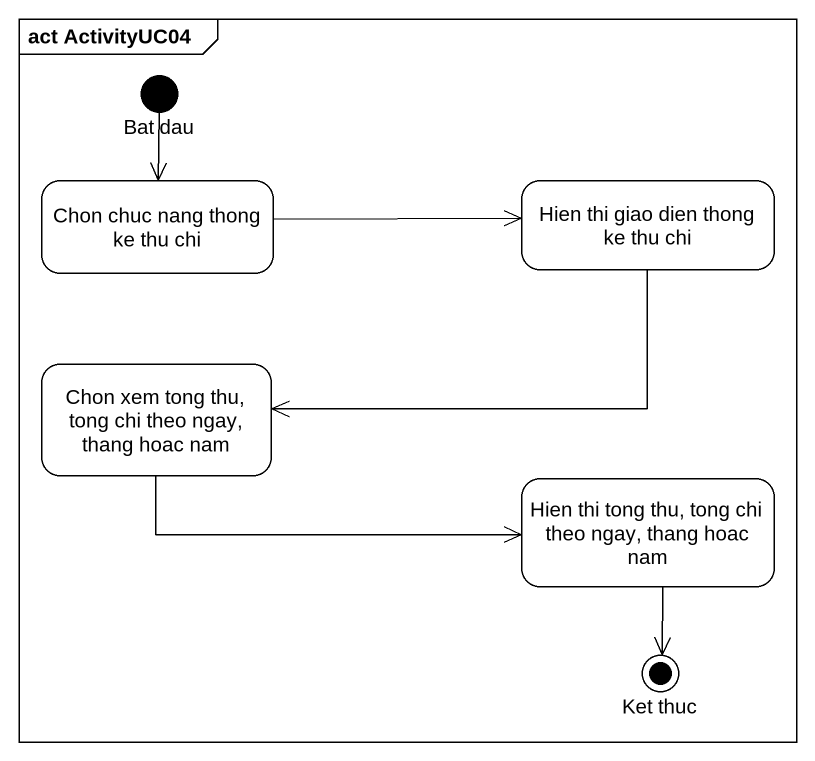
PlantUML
@startuml
mainframe act ActivityUC04
hide empty description
state "Bat dau" as Bat_dau <<start>> #FFFFFF
state "Chon chuc nang thong ke thu chi" as Chon_chuc_nang_thong_ke_thu #FFFFFF
state "Hien thi giao dien thong ke thu chi" as Hien_thi_giao_dien_thong_ke #FFFFFF
state "Chon xem tong thu, tong chi theo ngay, thang hoac nam" as Chon_xem_tong_thu_tong_chi #FFFFFF
state "Hien thi tong thu, tong chi theo ngay, thang hoac nam" as Hien_thi_tong_thu_tong_chi #FFFFFF
state "Ket thuc" as Ket_thuc <<end>> #FFFFFF
Bat_dau --> Chon_chuc_nang_thong_ke_thu
Chon_chuc_nang_thong_ke_thu -right-> Hien_thi_giao_dien_thong_ke
Hien_thi_giao_dien_thong_ke -left-> Chon_xem_tong_thu_tong_chi
Chon_xem_tong_thu_tong_chi -right-> Hien_thi_tong_thu_tong_chi
Hien_thi_tong_thu_tong_chi --> Ket_thuc
@enduml
